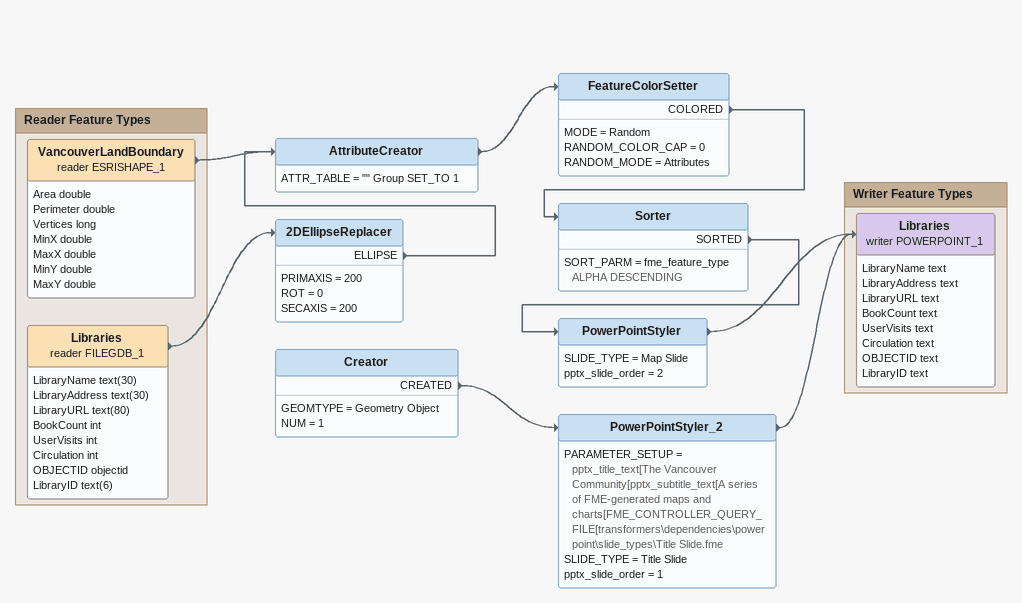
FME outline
2DEllipseReplacer
    PRIMAXIS = 200
    ROT = 0
    SECAXIS = 200
    ELLIPSE -> AttributeCreator
AttributeCreator
    ATTR_TABLE = "" Group SET_TO 1
    -> FeatureColorSetter
FeatureColorSetter
    MODE = Random
    RANDOM_COLOR_CAP = 0
    RANDOM_MODE = Attributes
    COLORED -> Sorter
Sorter
    SORT_PARM = fme_feature_type ALPHA DESCENDING
    SORTED -> PowerPointStyler
PowerPointStyler
    SLIDE_TYPE = Map Slide
    pptx_slide_order = 2
    -> Libraries (writer POWERPOINT_1)
Creator
    GEOMTYPE = Geometry Object
    NUM = 1
    CREATED -> PowerPointStyler_2
PowerPointStyler_2
    PARAMETER_SETUP = pptx_title_text[The Vancouver Community[pptx_subtitle_text[A series of FME-generated maps and charts[FME_CONTROLLER_QUERY_FILE[transformers\dependencies\powerpoint\slide_types\Title Slide.fme
    SLIDE_TYPE = Title Slide
    pptx_slide_order = 1
    -> Libraries (writer POWERPOINT_1)

Bookmark: Reader Feature Types
VancouverLandBoundary (reader ESRISHAPE_1)
    attributes: Area double, Perimeter double, Vertices long, MinX double, MaxX double, MinY double, MaxY double
    -> AttributeCreator
Libraries (reader FILEGDB_1)
    attributes: LibraryName text(30), LibraryAddress text(30), LibraryURL text(80), BookCount int, UserVisits int, Circulation int, OBJECTID objectid, LibraryID text(6)
    -> 2DEllipseReplacer

Bookmark: Writer Feature Types
Libraries (writer POWERPOINT_1)
    attributes: LibraryName text, LibraryAddress text, LibraryURL text, BookCount text, UserVisits text, Circulation text, OBJECTID text, LibraryID text
